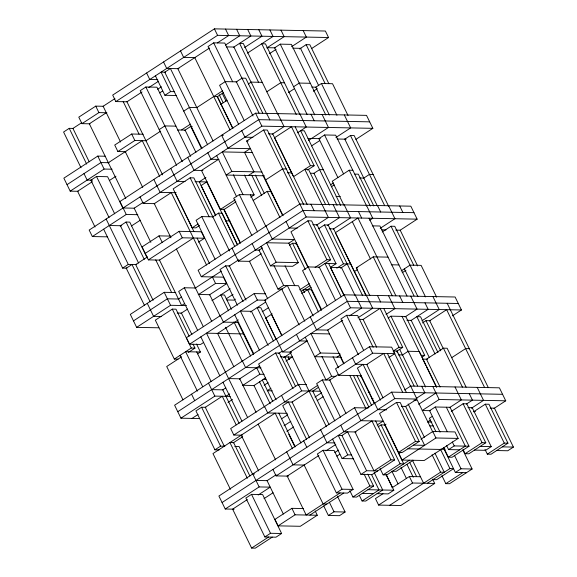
<?xml version="1.0" encoding="UTF-8"?>
<svg xmlns="http://www.w3.org/2000/svg" width="577" height="577" viewBox="0 0 577 577"><rect width="100%" height="100%" fill="white"/><g stroke="black" fill="none" stroke-linecap="round" stroke-linejoin="round"><path stroke-width="0.87" d="M103.73 106.283L95.739 106.125L78.789 117.16L81.956 123.651L89.94 123.81M311.602 48.555L328.551 37.519L325.385 31.028L214.413 28.85L112.695 95.082L115.862 101.574L126.954 101.79L142.029 91.974M73.503 128.433L69.233 128.346L63.585 132.025L81.018 167.77M114.931 98.588L103.139 106.269L120.571 142.014M81.775 122.663L72.933 128.419L89.204 161.784M81.956 123.651L98.905 112.609L106.896 112.767M115.862 101.574L217.579 35.334L328.551 37.519M106.305 112.753L89.348 123.795L125.772 198.466M190.662 156.324L156.958 87.214L145.858 86.997L140.211 90.676L176.627 165.347M242.203 78.804L224.77 43.059L213.67 42.842L208.023 46.521L244.244 120.543M148.808 87.56L158.603 81.184M209.509 48.035L177.817 68.67L213.072 140.961M217.37 42.914L228.672 35.558L225.513 29.066M157.644 89.255L161.409 86.795M225.456 45.093L239.772 35.774L236.606 29.283M159.699 92.875L162.649 90.957M233.541 47.278L250.872 35.99L247.706 29.506M155.415 75.811L164.907 95.277L170.561 91.599L174.11 91.664M244.634 47.494L261.965 36.207L258.799 29.723M247.446 53.106L273.065 36.423L269.899 29.939M105.454 156.237L97.773 156.086L63.867 178.163L70.192 191.138L78.183 191.297M143.219 134.232L131.679 134.008L114.722 145.043L117.888 151.535L125.88 151.693M266.834 47.927L284.158 36.647L280.999 30.155M325.839 115.061L291.356 44.364L280.256 44.148L274.609 47.826L307.152 114.556M67.033 184.654L100.939 162.57L108.923 162.728M117.888 151.535L134.845 140.492L146.385 140.723M269.459 53.661L276.094 49.341M183.753 111.13L189.4 107.452L197.082 107.603M108.332 162.721L142.238 140.637L159.678 176.389M159.194 129.601L164.842 125.923L175.942 126.139M145.938 140.716L160.68 131.116M196.8 107.596L222.599 90.798M236.108 81.999L242.008 78.155L245.708 78.227L262.751 113.179M291.616 46.679L306.358 37.079L303.192 30.595M70.192 191.138L104.098 169.061L112.089 169.22M213.75 96.554L217.45 96.626L223.349 92.789M123.089 208.485L107.596 176.713L96.496 176.49L90.849 180.175L109.053 217.507M92.334 181.683L77.592 191.283L95.025 227.028M299.521 48.98L306.149 44.66L309.849 44.732L328.832 83.651M248.326 83.968L251.154 82.129L262.254 82.345M181.632 129.875L190.482 124.12M220.457 104.596L227.086 100.283M184.597 130.431L191.232 126.111M109.341 180.536L115.977 176.216M266.74 91.83L280.747 82.706L284.447 82.785M293.592 86.752L299.239 83.074L310.339 83.29M355.894 139.374L372.85 128.339L366.518 115.364L255.546 113.186L119.922 201.496L126.248 214.471L137.788 214.694M288.442 92.587L294.342 88.743M348.032 115.501L332.532 83.723L321.439 83.506L315.785 87.185L329.344 114.989M313.34 91.26L317.364 88.642M143.226 202.311L134.181 208.203L150.842 242.354M369.684 121.848L258.705 119.67L89.175 230.064L92.342 236.548L126.248 214.471M140.038 196.945L143.204 203.429L261.871 126.154L372.85 128.339M229.502 250.973L193.858 177.889L190.158 177.817L173.201 188.859L192.184 227.778L195.884 227.85L199.57 225.456M218.409 159.418L201.46 170.46L220.443 209.379L224.143 209.458L235.935 201.777M283.083 215.69L246.667 141.019L263.617 129.984L267.317 130.056L303.74 204.727M120.146 225.888L126.046 222.044L129.746 222.123L147.178 257.869M154.297 203.652L171.254 192.61L206.573 265.031M131.491 225.946L140.334 220.183M205.939 177.471L199.303 181.791L215.574 215.149M244.266 152.508L250.158 148.671L227.965 148.239L221.64 135.263L223.342 135.292M272.272 134.275L284.064 126.594L277.739 113.619M261.994 171.968L231.81 171.376L226.155 175.055L264.331 175.805M297.415 132.789L306.264 127.027L299.932 114.051M248.348 175.495L254.003 171.816L244.511 152.35M170.561 236.094L159.021 235.87L142.065 246.906L148.397 259.881L159.497 260.097L193.403 238.02M308.558 140.42L328.457 127.467L322.132 114.491M370.326 206.032L335.648 135.184L324.555 134.968L318.901 138.646L337.884 177.572M103.644 229.192L122.627 268.11L128.282 264.432L136.814 264.598M145.231 253.397L179.137 231.312L201.33 231.752L204.496 238.236L198.466 242.16M212.841 216.815L201.741 216.599L196.093 220.277L215.077 259.196M311.544 145.923L319.651 140.644M126.327 268.182L131.982 264.504L150.186 301.836M244.46 175.026L254.147 194.882L239.347 194.593L233.699 198.272L251.904 235.604M147.474 256.895L135.674 264.576L153.114 300.321M192.184 227.778L198.084 223.941M220.443 209.379L235.185 199.786M265.651 179.945L282.6 168.902L286.3 168.974M212.596 216.974L218.488 213.137L222.188 213.209L237.688 244.98M335.908 137.499L350.65 127.899L344.325 114.924M148.397 259.881L182.303 237.803L204.496 238.236M250.613 197.183L254.147 194.882M344.548 139.317L350.448 135.48L354.148 135.552L388.631 206.249M253.188 200.464L267.194 191.348L270.894 191.42L282.514 215.25M293.498 176.699L310.448 165.664L314.148 165.736L295.164 126.81M307.512 170.056L314.148 165.736M313.7 173.468L319.593 169.631L323.293 169.703M352.886 170.287L349.186 170.215L332.237 181.25L343.856 205.08M175.754 292.546L164.214 292.315L130.308 314.393L136.641 327.368L158.834 327.801M395.75 230.108L400.193 230.194L417.142 219.159L410.817 206.184L299.838 204.006L198.12 270.238L201.286 276.722L223.479 277.162L226.646 283.646L209.314 294.934M330.527 184.842L333.477 182.923M331.277 186.84L334.227 184.914M133.475 320.884L167.38 298.807L178.92 299.03M195.43 287.981L184.33 287.764L178.682 291.443L197.666 330.369M201.286 276.722L303.004 210.49L413.983 212.668M229.906 265.918L225.636 265.831L219.988 269.509L237.421 305.255M363.539 178.243L369.431 174.398L373.131 174.47M178.481 299.023L181.488 297.061M195.055 288.226L221.424 271.053M228.961 266.148L238.755 259.773M136.641 327.368L170.547 305.291L186.522 305.601M232.026 248.16L238.359 261.136L306.171 216.981L417.142 219.159M262.542 247.865L259.008 250.166L277.991 289.091L282.261 289.171M189.162 336.196L175.992 309.185L172.292 309.113L155.336 320.156L174.319 359.074L178.019 359.154M318.807 267.476L330.599 259.801L311.616 220.876L307.916 220.803L290.959 231.839L308.399 267.584M184.654 303.545L181.64 305.507L159.432 259.967M198.221 294.717L215.546 283.43L226.646 283.646M249.452 261.352L261.244 253.671M180.947 313.405L187.583 309.084M288.558 243.328L294.458 239.491L272.265 239.058L265.932 226.083M316.311 225.261L328.363 217.414L322.038 204.438M289.56 245.167L292.503 243.242L296.203 243.314L307.829 267.144M295.222 243.956L296.693 242.996M318.562 228.759L324.462 224.915L328.162 224.994L362.637 295.691M211.947 300.667L230.209 288.774M327.404 225.484L339.464 217.63L333.131 204.655M260.963 246.415L270.454 265.874L276.102 262.196L298.302 262.636L288.803 243.169L266.61 242.737L276.102 262.196M226.234 298.799L233.014 294.385M333.232 229.134L350.556 217.846L344.231 204.878M235.438 299.153L233.966 300.112L226.862 299.968M298.302 262.636L292.647 266.314L270.454 265.874M265.276 293.787L254.176 293.57L186.364 337.725L189.53 344.217L200.623 344.433L203.638 342.471M369.742 220.248L372.756 218.286L366.424 205.311M189.53 344.217L257.342 300.054L265.874 300.228M335.569 300.523L319.297 267.158L308.197 266.942L302.55 270.62L321.533 309.539M277.991 289.091L283.646 285.413L298.439 285.702L313.16 315.886M174.319 359.074L191.275 348.039L194.976 348.111L193.035 344.137M315.107 267.403L326.899 259.722L330.599 259.801M181.705 356.752L166.717 366.51L182.988 399.875M188.34 352.432L194.976 348.111M217.204 333.636L238.301 319.903M250.353 312.049L265.427 302.24M380.207 228.319L394.949 218.719L388.624 205.744M382.198 231.983L391.047 226.227L394.747 226.299L413.731 265.218M197.594 353.845L200.421 352.006L196.548 344.065M262.203 311.775L268.233 307.851M343.957 295.179L330.397 267.375L336.045 263.696L317.061 224.77L312.792 224.691M299.694 289.849L309.279 283.61M301.187 291.356L310.029 285.601M336.809 268.161L343.445 263.84L350.845 263.985M301.692 293.513L311.27 287.274M340.509 268.233L347.145 263.913M265.37 318.266L272.149 313.852M369.85 295.684L356.29 267.887L373.24 256.844L388.04 257.133M354.336 271.637L357.286 269.719M452.397 315.864L461.441 309.979L455.109 297.004L344.137 294.825L174.607 405.213L180.933 418.188L199.714 418.556M177.766 411.704L347.304 301.309L458.275 303.488M401.181 270.909L410.031 265.146L421.123 265.37L436.623 297.141M295.554 386.41L279.282 353.045L275.582 352.973L258.633 364.008L276.066 399.76M402.183 272.741L405.956 270.281M225.787 387.881L222.772 389.843L239.109 423.338M239.347 379.046L259.693 365.804M278.532 353.535L282.297 351.083M180.933 418.188L214.839 396.111L230.209 396.413M276.325 338.98L282.651 351.956L350.463 307.801L461.441 309.979M205.852 407.304L201.589 407.225L195.935 410.903L214.918 449.822L219.188 449.909M307 341.057L290.051 352.1L326.467 426.771M373.153 347.296L357.661 315.518L346.561 315.302L340.913 318.98L358.346 354.725M283.603 357.675L291.133 352.771M192.033 418.404L198.062 414.481M225.939 396.327L229.704 393.875M242.513 385.537L259.845 374.249L264.115 374.336M342.724 320.278L327.657 330.094L343.928 363.46M349.503 315.864L361.563 308.017L355.237 295.042M285.983 361.087L292.618 356.766M227.994 402.436L232.517 399.493M253.613 385.753L265.665 377.906M357.92 317.833L372.663 308.233L366.33 295.258M264.172 385.212L268.125 382.645M339.932 353.398L320.401 353.016L314.746 356.694L341.382 357.221M270.93 388.263L267.165 390.716L272.286 390.817M386.013 314.429L394.856 308.666L388.523 295.698M388.126 318.014L390.954 316.174L405.746 316.463L424.73 355.389L421.78 357.307M336.946 357.134L340.473 354.833M306.459 384.549L298.475 384.39L230.663 428.545L233.822 435.036L242.362 435.202M404.996 316.953L417.048 309.106L410.723 296.131M233.822 435.036L301.634 390.874L320.278 391.242M388.912 357.48L394.805 353.643L391.646 347.159L369.446 346.719L335.54 368.797L338.706 375.288L360.899 375.721M410.817 320.61L428.148 309.322L424.982 302.838M214.918 449.822L220.573 446.144L224.835 446.23M330.253 380.07L322.291 379.911L316.636 383.59L334.848 420.921M317.877 385.263L292.085 402.061L309.517 437.806M335.908 376.384L331.638 376.305L325.991 379.983L305.255 337.235M233.13 442.934L242.708 436.688M318.634 387.254L312.734 391.098L329.005 424.456M338.533 374.3L329.683 380.055L345.962 413.421M421.917 320.826L439.241 309.539L432.916 296.564M338.706 375.288L372.612 353.211L394.805 353.643M422.458 322.954L425.992 320.653L430.262 320.74M281.634 418.787L287.663 414.863M314.984 397.07L321.62 392.749M317.227 400.575L323.12 396.738M393.146 351.141L399.039 347.304L402.739 347.376L383.755 308.45M396.846 351.213L402.739 347.376M284.05 425.768L290.83 421.347M398.267 354.869L402.537 354.949L408.184 351.27L419.284 351.487L436.717 387.239M286.856 431.38L293.635 426.966M466.115 387.167L447.132 348.248L443.432 348.176L426.482 359.211L440.042 387.016M368.184 407.989L354.523 407.723L218.899 496.032L225.232 509.008L234.111 509.181M222.066 502.524L391.595 392.129L502.574 394.307M451.625 357.726L465.625 348.609L469.325 348.681M404.6 390.002L410.629 386.078L499.408 387.823L505.733 400.799L493.941 408.48M255.972 480.446L267.072 480.663L276.109 474.777M225.232 509.008L259.138 486.93L270.231 487.147L258.179 495.001M272.928 469.404L276.087 475.895L394.762 398.62L416.955 399.053L410.629 386.078M251.536 494.366L245.881 498.045L264.865 536.963L275.965 537.187L281.612 533.501L262.629 494.583L251.536 494.366L270.519 533.285L281.612 533.501M247.367 499.552L232.625 509.152L251.615 548.078L255.308 548.15L272.265 537.108M323.048 450.276L317.393 453.962L336.377 492.881L347.477 493.097L353.124 489.419L334.141 450.5L323.048 450.276L342.031 489.202L353.124 489.419M396.507 402.443L379.558 413.485L398.541 452.404L402.241 452.476L419.19 441.441L400.207 402.515L396.507 402.443L415.49 441.369L419.19 441.441M287.187 476.112L318.879 455.469M325.991 450.839L335.785 444.463M416.601 398.18L424.888 392.786L421.722 386.294M263.999 498.651L273.044 492.765M334.826 452.534L338.598 450.082M377.156 424.975L383.049 421.131L360.856 420.698L354.523 407.723M405.162 406.735L416.955 399.053M378.151 426.807L381.094 424.881L384.794 424.961L403.777 463.879L400.085 463.807L383.128 474.849L380.027 468.495M336.889 456.155L339.831 454.236M384.549 425.119L386.027 424.16M418.657 404.289L435.988 393.002M332.597 439.097L342.089 458.556L347.743 454.878L351.292 454.943M505.733 400.799L439.147 399.493L422.198 410.528L430.19 410.687M443.727 447.644L448.372 457.172L452.072 457.244L469.029 446.209L450.046 407.283L435.246 406.994L429.598 410.673L440.056 432.123M432.339 416.334L429.389 418.253L435.974 431.755M303.452 508.553L291.912 508.33L274.955 519.365L278.121 525.856L300.314 526.289L317.271 515.254L315.157 510.926M430.456 420.042L427.442 422.003L431.877 422.09M449.288 407.773L461.348 399.926L455.015 386.951M451.301 411.43L463.093 403.749L466.793 403.821L485.776 442.747L468.82 453.782L465.127 453.71L463.187 449.743M278.121 525.856L295.071 514.814L317.271 515.254M466.418 404.066L472.44 400.142L469.281 393.658M264.865 536.963L270.519 533.285M366.583 470.731L347.599 431.805L341.952 435.491L360.935 474.409L366.583 470.731L377.683 470.947M251.615 548.078L268.565 537.036M336.377 492.881L342.031 489.202M398.541 452.404L415.49 441.369M401.08 452.13L398.873 453.565L402.032 460.057L424.225 460.489L458.138 438.412L454.972 431.928L432.779 431.488L420.979 439.169M340.077 492.953L306.171 515.03L287.122 475.975M390.939 459.84L373.983 470.875L354.999 431.957L371.949 420.914L390.939 459.84L394.632 459.912L375.649 420.986M471.488 408.213L483.54 400.359L477.215 387.383M309.871 515.102L343.777 493.025M394.632 459.912L372.028 474.626L360.935 474.409M473.493 411.863L485.286 404.188L488.986 404.261L507.969 443.179L491.02 454.222L487.32 454.149L484.997 449.382M402.032 460.057L435.938 437.979L458.138 438.412M349.821 490.645L352.922 496.999L369.871 485.957L373.571 486.029L367.765 474.114M409.432 460.201L386.828 474.921L383.128 474.849M323.719 505.935L328.363 515.47L334.018 511.792L345.111 512.008L337.365 496.119M373.571 486.029L356.622 497.071L352.922 496.999M413.132 460.273L396.175 471.315L392.475 471.236M345.111 512.008L339.464 515.687L328.363 515.47M359.356 495.405L362.067 500.966L379.017 489.931L371.66 474.835M446.641 445.624L448.581 449.598L454.229 445.92L469.029 446.209M382.984 493.688L375.447 498.593L378.613 505.084L400.806 505.517L434.712 483.439L432.606 479.119M392.021 487.803L409.353 476.515L420.453 476.739M386.071 474.33L393.817 490.219L388.17 493.898L377.069 493.681M448.372 457.172L465.329 446.136L446.346 407.211M378.613 505.084L412.519 483.007L434.712 483.439M465.127 453.71L482.076 442.674L485.776 442.747M389.706 505.301L440.568 472.181L444.268 472.253L434.971 453.19M427.312 483.295L449.916 468.574L453.616 468.647L436.666 479.689L432.966 479.617M467.969 407.636L472.238 407.723L491.222 446.641L485.574 450.327L474.474 450.103M443.929 448.791L455.361 472.476L461.016 468.791L472.116 469.014L462.812 449.945M487.32 454.149L504.269 443.107L507.969 443.179M441.939 475.715L445.812 483.656L462.761 472.621M472.116 469.014L449.512 483.728L445.812 483.656M490.169 408.076L494.431 408.155L513.415 447.081L507.767 450.76L496.667 450.543M226.234 46.881L233.916 47.033L251.348 82.778M267.209 47.682L275.2 47.841M292.82 48.187L300.942 48.345M195.214 57.642L183.674 57.419L180.507 50.927M178.957 68.692L166.717 68.454L163.551 61.97M165.505 72.219L161.07 72.132L170.561 91.599M157.752 79.648L149.768 79.496L146.601 73.005M236.923 81.847L225.261 81.617L219.606 85.302L238.589 124.221M311.804 87.113L316.073 87.192M164.907 95.277L176.447 95.501M192.22 126.457L190.742 126.428L201.589 148.671M177.406 129.962L185.087 130.106L195.935 152.35M268.5 133.871L272.762 133.951L307.245 204.647M252.906 137.355L244.922 137.196L241.756 130.712M307.952 138.437L320.379 138.675M337.112 139.007L346.128 139.187M246.667 141.019L248.146 141.048M252.502 152.508L222.318 151.917L231.81 171.376M219 159.432L211.016 159.274L207.85 152.79M202.938 170.489L194.06 170.316L187.734 157.341M287.483 172.79L291.753 172.876M310.527 173.244L313.946 173.309L329.438 205.087M354.92 174.117L358.331 174.182L373.831 205.96M359.514 177.997L363.784 178.084M185.094 181.51L177.11 181.351L170.778 168.376M195.033 181.705L207.294 181.943M92.471 180.204L87.149 180.096L83.982 173.612M176.136 192.704L160.154 192.393L153.828 179.418M336.095 196.49L340.365 196.577M143.204 203.429L154.744 203.659M123.081 207.98L134.629 208.21M225.686 220.854L229.956 220.941M372.266 225.859L379.947 226.011L414.041 295.907M297.205 228.175L289.214 228.016L286.055 221.532M329.337 228.802L333.607 228.889L366.337 295.763M381.548 229.826L385.984 229.92M109.298 225.506L121.725 225.751M92.342 236.548L107.437 236.844M259.751 250.18L255.308 250.093L252.142 243.609M238.359 261.136L249.899 261.359M336.045 263.696L324.945 263.48L341.223 296.838M391.249 264.778L398.931 264.93M330.397 267.375L341.49 267.591L355.05 295.395M356.29 267.887L357.769 267.916M122.627 268.11L126.897 268.197M303.884 289.596L311.284 289.748L321.36 310.397M198.596 294.472L209.689 294.688L220.154 316.131M177.168 313.001L181.438 313.087L191.896 334.53M359.255 319.341L363.698 319.427M406.929 320.278L411.192 320.365L429.403 357.697M161.582 316.484L153.59 316.333L147.265 303.358M238.799 322.435L223.436 322.132L220.27 315.648M328.097 330.102L316.557 329.878L310.231 316.903M329.554 333.924L310.909 333.556L320.401 353.016M243.472 333.903L206.479 333.174L247.612 417.51M307.599 341.072L299.607 340.913L296.441 334.429M282.651 351.956L291.529 352.129M424.73 355.389L421.03 355.317L402.046 316.391M200.421 352.006L185.621 351.718L202.671 386.669M422.494 359.132L427.615 359.233M280.465 356.86L292.416 357.091M367.325 364.476L355.663 364.246L352.497 357.762M260.948 367.845L245.586 367.542L242.419 361.058M228.629 378.584L240.169 378.808M263.256 379.262L265.918 379.32M242.888 385.292L253.988 385.508L264.446 406.958M368.22 392.187L369.929 392.216M211.68 389.626L223.22 389.85M371.386 398.671L373.095 398.707M413.875 400.149L417.286 400.214L432.786 431.993M292.676 402.075L284.685 401.917L281.518 395.433M401.383 406.331L405.653 406.41L424.636 445.336L413.543 445.119M386.684 409.829L377.805 409.656L374.646 403.172M473.688 411.538L475.462 411.574M287.259 413.341L267.728 412.959L264.569 406.468M429.778 425.84L433.327 425.913M356.139 431.978L343.899 431.733L340.74 425.249M342.688 435.505L338.252 435.419L347.743 454.878M334.941 442.934L326.95 442.775L320.617 429.8M480.122 446.425L491.222 446.641M502.322 446.865L513.415 447.081M440.72 449.122L445.163 449.209M407.889 448.798L441.181 449.454M448.581 449.598L459.674 449.815M234.796 446.425L239.066 446.511L252.625 474.308M342.089 458.556L353.636 458.78M304.584 465.076L293.044 464.853L286.711 451.878M455.361 472.476L466.461 472.693M254.515 473.991L252.805 473.955L259.138 486.93M276.087 475.895L288.522 476.133M367.924 489.707L393.817 490.219M362.269 493.393L373.369 493.609M362.067 500.966L365.768 501.038L382.717 490.003L374.199 472.527M326.82 504.067L323.127 503.995L304.137 465.069M399.717 205.967L402.883 212.451M447.175 303.271L488.308 387.607M484.608 387.535L446.641 309.683L429.692 320.725L443.251 348.53M485.286 404.188L504.269 443.107M400.193 230.194L417.625 265.939M306.149 44.66L325.139 83.578M350.448 135.48L384.542 205.383M321.439 83.506L336.932 115.285M391.047 226.227L425.523 296.924M377.524 205.527L380.69 212.019M300.502 48.338L318.713 85.67M344.794 139.158L377.344 205.881M443.432 348.176L462.415 387.095M404.376 268.832L417.936 296.628M425.992 320.653L440.713 350.838M349.186 170.215L366.626 205.96M463.093 403.749L482.076 442.674M437.979 352.504L420.546 316.759L416.846 316.679L435.051 354.018M369.056 218.214L407.023 296.059M280.256 44.148L314.739 114.845M324.555 134.968L343.539 173.893M311.032 114.275L314.198 120.759M358.49 211.579L361.656 218.07M399.623 295.914L402.789 302.398M395.923 295.842L357.956 217.998L335.352 232.711L365.962 295.467M373.24 256.844L392.223 295.77M422.782 359.139L425.876 365.493M426.655 367.08L436.342 386.943M432.822 386.518L439.147 399.493M352.309 221.676L370.513 259.008M299.939 114.556L265.463 43.859L261.763 43.787L296.246 114.484M340.726 205.448L304.31 130.784L300.61 130.712L337.033 205.376M408.184 351.27L425.624 387.016M390.954 316.174L408.386 351.92M435.246 406.994L447.254 431.618M452.296 441.946L454.229 445.92M377.43 295.474L380.596 301.966M454.431 455.289L461.016 468.791M310.448 165.664L291.464 126.738L274.515 137.78L293.109 175.906M399.039 347.304L380.055 308.378L363.106 319.42L376.666 347.217M402.537 354.949L417.647 385.934M399.637 349.244L402.349 354.805M325.543 204.366L308.5 169.414L304.8 169.342L321.843 204.294M414.135 386.006L397.091 351.054L393.391 350.982L410.435 385.934M396.716 351.263L397.495 352.85M432.779 431.488L435.938 437.979M277.746 114.116L243.263 43.426L239.57 43.347L258.554 82.273M440.619 449.512L449.916 468.574M387.412 353.499L406.396 392.425M324.462 224.915L343.445 263.84M266.639 113.402L269.805 119.886M310.938 204.222L314.104 210.706M402.696 392.346L383.712 353.427L366.756 364.462L383.027 397.827M251.154 82.129L266.653 113.9M408.127 403.972L424.398 437.33M432.043 454.705L440.568 472.181M242.008 78.155L259.051 113.106M214.413 28.85L217.579 35.334M255.546 113.186L261.871 126.154M299.838 204.006L306.171 216.981M344.137 294.825L350.463 307.801M369.446 346.719L372.612 353.211M391.595 392.129L394.762 398.62M263.617 129.984L300.04 204.647M307.916 220.803L326.899 259.722M328.645 263.552L344.144 295.323M236.354 81.84L253.014 115.991M213.67 42.842L232.654 81.768M346.561 315.302L363.611 350.253M412.382 460.186L423.612 483.223M380.495 400.135L363.056 364.39L357.408 368.076L374.841 403.821M409.591 462.22L416.565 476.515M407.052 464.528L413.247 477.237M308.197 266.942L327.181 305.86M360.647 375.439L374.206 403.244M262.953 175.386L272.64 195.242M360.459 375.295L361.231 376.882M409.353 476.515L412.519 483.007M222.167 93.214L226.04 101.163M267.194 191.348L279.982 217.558M292.503 243.242L305.291 269.459M356.947 375.367L371.667 405.559M381.094 424.881L400.085 463.807M219.246 94.736L223.119 102.677M401.015 467.413L406.439 478.535M217.45 96.626L232.949 128.404M353.441 375.447L368.934 407.218M217.075 96.337L232.567 128.108M255.366 175.091L264.28 193.367M194.766 57.635L230.021 129.919M349.741 375.375L365.623 407.939M251.666 175.019L261.742 195.675M307.584 289.668L318.432 311.912M340.257 356.658L343.748 363.813M303.069 289.38L304.62 292.561M391.855 471.171L398.051 483.879M333.052 356.665L338.475 367.787M250.447 194.81L265.939 226.581M285.052 265.773L294.739 285.629M386.201 474.849L392.403 487.558M233.36 174.802L243.047 194.665M304.779 321.23L287.346 285.485L264.742 300.199L281.785 335.15M321.952 356.442L331.638 376.305M239.347 194.593L257.558 231.925M273.96 265.55L283.646 285.413M216.663 155.595L236.62 196.757M281.691 289.164L299.124 324.909M207.612 144.784L170.417 68.526L164.762 72.204L201.957 148.462M322.291 379.911L340.495 417.243M364.065 474.042L369.871 485.957M224.143 209.458L240.414 242.816M249.387 261.222L267.735 298.836M223.573 209.011L240.234 243.169M271.399 314.342L281.857 335.785M237.306 244.684L206.703 181.935L201.048 185.614L215.769 215.798M218.488 213.137L234.76 246.494M288.24 356.867L289.402 359.247M288.183 357.235L289.344 359.622M254.176 293.57L257.342 300.054M298.475 384.39L301.634 390.874M276.333 339.478L260.833 307.707L257.133 307.635L273.404 341M265.745 318.021L276.21 339.464M284.728 356.939L298.677 385.537M145.858 86.997L182.282 161.668M190.158 177.817L209.141 216.743M275.582 352.973L293.022 388.718M229.336 265.903L245.997 300.062M268.146 345.472L251.485 311.313L240.385 311.097L259.369 350.023M201.741 216.599L220.724 255.517M225.636 265.831L243.068 301.576M306.589 439.321L288.385 401.989L282.73 405.667L300.942 443.006M303.668 440.842L306.834 447.326M329.366 502.257L334.018 511.792M234.738 314.775L253.721 353.701M174.954 192.682L193.937 231.608M197.096 238.092L209.494 263.509M231.464 309.279L224.489 294.977L220.789 294.905L228.535 310.794M237.659 321.988L253.548 354.552M126.89 101.66L162.599 174.867M212.386 276.946L215.546 283.43M256.678 367.765L259.845 374.249M278.828 413.175L295.099 446.533M233.959 321.916L250.62 356.067M262.311 380.034L272.77 401.477M288.781 434.315L294.984 447.024M123.189 101.588L139.079 134.153M292.561 448.848L275.128 413.103L212.971 453.58L230.403 489.325M259.383 381.548L270.231 403.792M131.679 134.008L134.845 140.492M179.137 231.312L182.303 237.803M225.578 327.253L242.239 361.411M154.232 203.515L170.958 237.803M176.447 249.062L211.766 321.476M217.579 333.391L233.851 366.756M239.729 378.8L256.065 412.295M125.288 151.679L142.721 187.424M258.179 424.138L275.611 459.883M95.739 106.125L98.905 112.609M159.021 235.87L162.187 242.354M184.33 287.764L203.32 326.69M291.912 508.33L295.071 514.814M200.832 336.853L219.815 375.778M222.982 382.262L241.965 421.188M267.072 480.663L283.343 514.028M155.732 259.895L171.614 292.46M236.188 424.852L222.239 396.255L205.282 407.297L224.273 446.216M241.222 435.181L258.655 470.926M196.721 351.934L211.059 381.325M97.773 156.086L104.098 169.061M164.214 292.315L170.547 305.291M208.513 383.135L214.839 396.111M172.292 309.113L191.275 348.039M126.046 222.044L144.25 259.383M249.891 475.975L233.62 442.609L229.92 442.537L247.353 478.283M96.496 176.49L114.708 213.829M120.391 225.73L138.603 263.062M69.233 128.346L86.665 164.092M179.974 355.396L197.406 391.141M201.589 407.225L220.573 446.144M106.132 219.022L128.282 264.432M191.557 394.178L194.723 400.662M126.139 268.038L144.538 305.522"/></g></svg>
